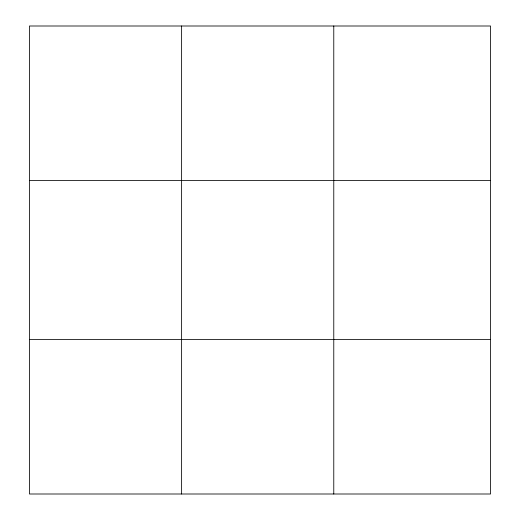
<?xml version="1.0" encoding="UTF-8"?>
<svg xmlns="http://www.w3.org/2000/svg" width="520" height="520" viewBox="0 0 520 520"><rect width="100%" height="100%" fill="white"/><g stroke="black" fill="none" stroke-linecap="round" stroke-linejoin="round"><path stroke-width="0.78" d="M181.617 26L181.617 494M333.775 26L333.775 494M490.542 339.56L490.542 494L29.458 494L29.458 26L490.542 26L490.542 339.56L29.458 339.56M29.458 180.44L490.542 180.44"/></g></svg>
